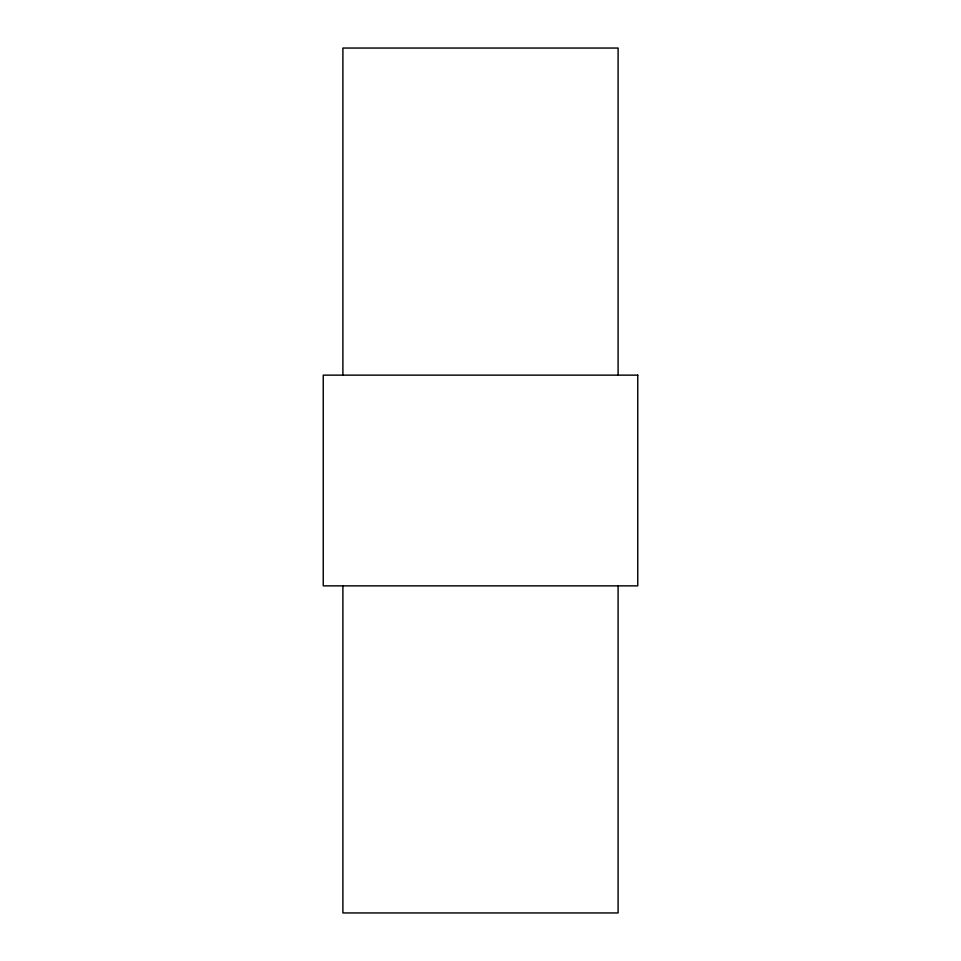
<?xml version="1.0" encoding="UTF-8"?>
<svg xmlns="http://www.w3.org/2000/svg" width="961" height="961" viewBox="0 0 961 961"><rect width="100%" height="100%" fill="white"/><g stroke="black" fill="none" stroke-linecap="round" stroke-linejoin="round"><path stroke-width="1.44" d="M618.103 375.391L618.103 48.05L342.897 48.05L342.897 375.391M618.103 585.609L618.103 912.95L342.897 912.95L342.897 585.609M637.756 375.138L323.244 375.138L323.244 585.862L637.756 585.862L637.756 375.138"/></g></svg>
